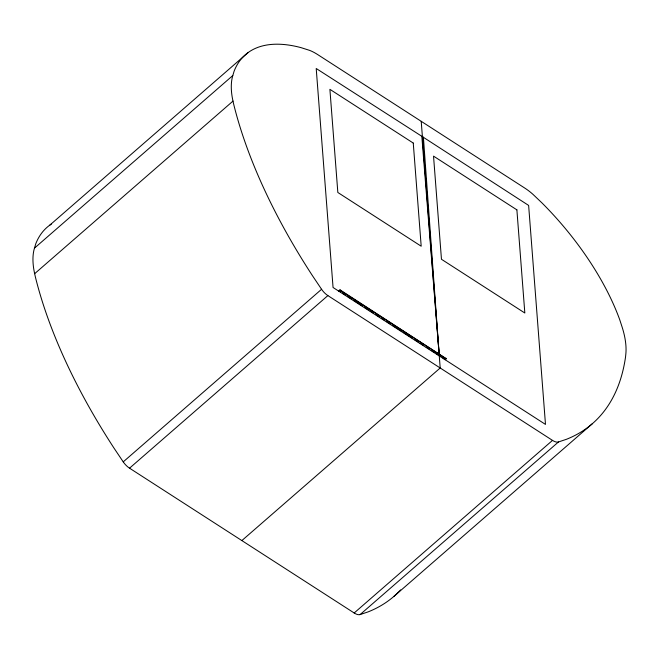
<?xml version="1.0" encoding="UTF-8"?>
<svg xmlns="http://www.w3.org/2000/svg" width="659" height="659" viewBox="0 0 659 659"><rect width="100%" height="100%" fill="white"/><g stroke="black" fill="none" stroke-linecap="round" stroke-linejoin="round"><path stroke-width="0.99" d="M400.623 589.912A397.814 184.685 49 0 1 367.969 611.939L360.119 614.559A11.261 5.231 49 0 1 354.18 612.977L129.543 468.178A11.261 5.231 49 0 1 123.233 461.868L114.147 448.326A397.814 184.685 49 0 1 35.388 277.002L34.655 273.683A96.997 45.026 49 0 1 34.466 248.138L35.784 243.739A176.81 82.078 49 0 1 51.418 224.019M558.461 441.967A11.261 5.231 49 0 1 552.514 440.385L327.877 295.594A11.261 5.231 49 0 1 321.576 289.276L312.49 275.742A397.814 184.685 49 0 1 233.731 104.41L232.989 101.091A96.997 45.026 49 0 1 232.8 75.554L234.126 71.156A176.81 82.078 49 0 1 301.015 47.637L309.656 50.389A39.128 18.164 49 0 1 317.72 54.606L524.721 188.037A39.128 18.164 49 0 1 532.942 194.323L542.036 202.988A176.81 82.078 49 0 1 619.724 319.706L621.89 326.345A96.997 45.034 49 0 1 625.811 354.295L625.539 356.956A397.814 184.685 49 0 1 566.303 439.347L558.461 441.967L360.119 614.559M49.829 225.114L248.163 52.522M34.466 248.138L232.8 75.554M34.655 273.683L232.989 101.091M123.233 461.868L321.576 289.276M129.543 468.178L327.877 295.594M340.019 289.845L338.965 291.262L340.019 289.845L446.267 358.768L445.171 359.723L442.551 357.59M445.138 359.262L446.234 358.307M241.861 540.578L440.196 367.986L439.273 355.951M354.18 612.977L552.514 440.385M394.107 596.214L592.449 423.622M340.052 290.306L446.267 358.768M338.924 290.8L340.654 291.912M342.383 293.024L345.835 295.248M347.557 296.361L351.881 299.145M353.603 300.257L362.244 305.825M364.831 307.498L368.282 309.722M370.012 310.834L373.464 313.058M376.058 314.73L379.51 316.954M381.24 318.075L384.691 320.299M386.421 321.411L390.738 324.195M392.467 325.307L401.965 331.428M403.687 332.54L412.328 338.108M414.915 339.78L418.366 342.005M420.096 343.117L423.548 345.341M426.142 347.013L429.594 349.237M431.324 350.357L434.775 352.581M436.505 353.694L440.822 356.478M439.108 353.899L421.826 136.289L528.633 205.427L545.487 424.412L333.059 287.489L316.213 68.503L423.399 137.311L439.125 353.899L421.216 121.322M413.259 143.061L329.895 89.327L337.836 192.477L421.192 246.211L413.259 143.061M516.887 209.859L433.531 156.125L441.464 259.275L524.828 313.009L516.887 209.859"/></g></svg>
